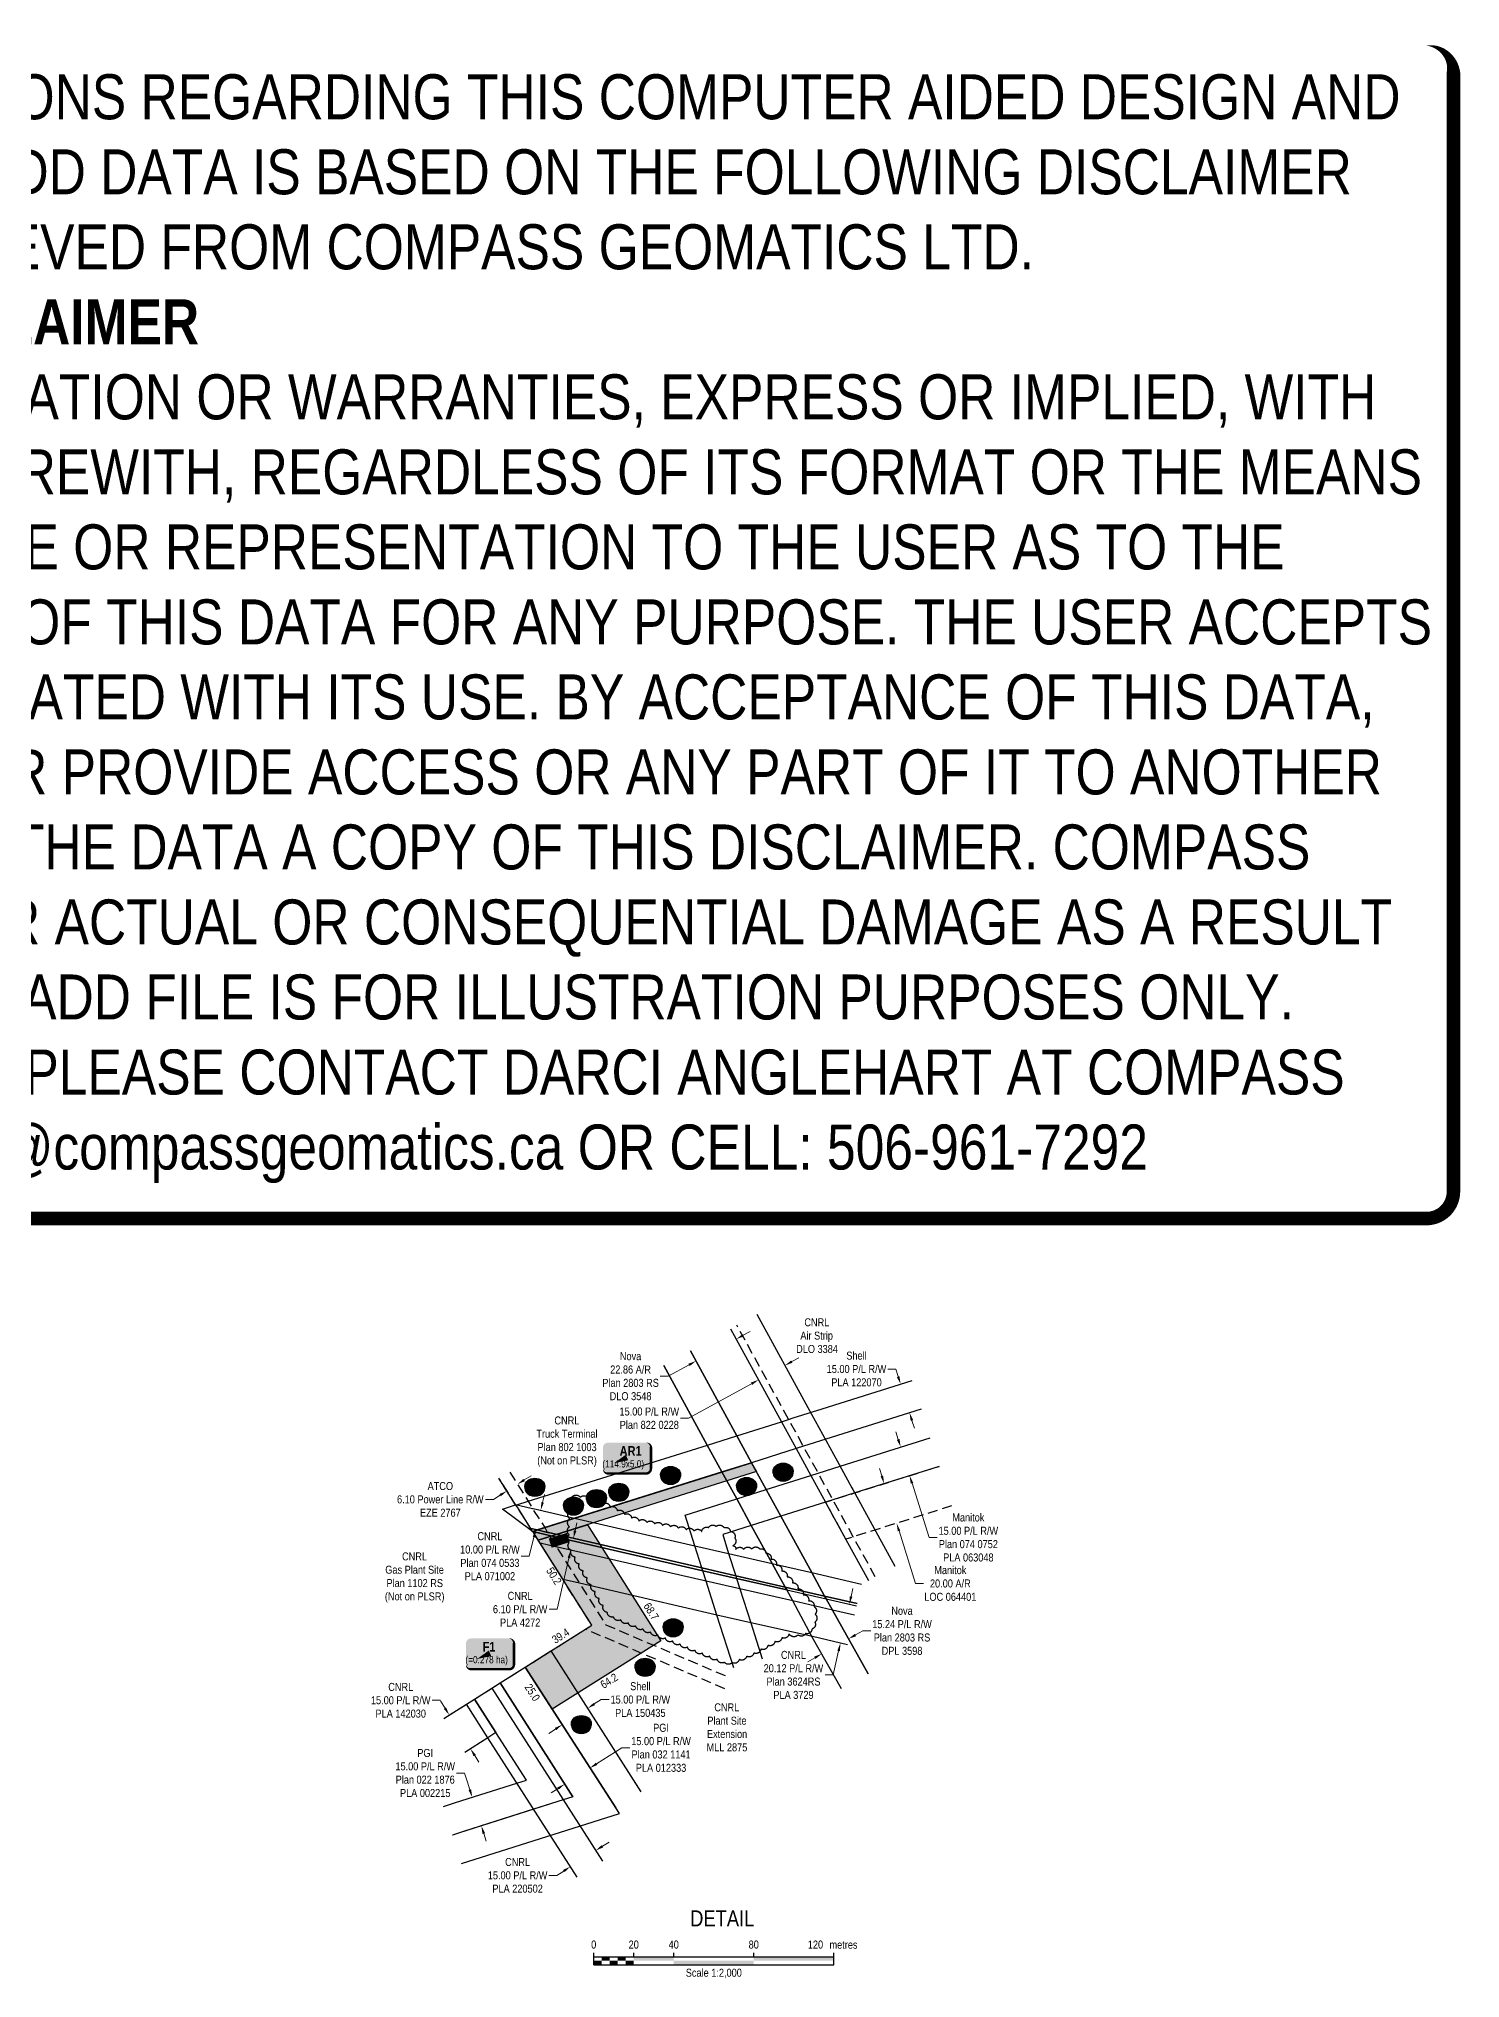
# Model space of a CAD drawing. Extents: x 392739 to 396293, y 6076770 to 6079693.
# Drawn here: x 394516 to 396293, y 6077268 to 6079693 of the extents above; entities that cross this region are included whole.
import ezdxf
from ezdxf.enums import TextEntityAlignment as Align

# ---------------------------------------------------------------- set-up
doc = ezdxf.new("R2010")
doc.units = 0
doc.header["$LTSCALE"] = 5
doc.header["$PDSIZE"] = 0.5
for name, pattern in [('0', [1, 1, 0]), ('foc-ACCESSROAD', [3.75, 2.5, -1.25]), ('foc-FLOWLINE', [3.75, 2.5, -1.25])]:
    doc.linetypes.add(name, pattern=pattern)
doc.layers.get('Defpoints').update_dxf_attribs({"color": 9})
for name, color, linetype in [('C-AR', 13, 'foc-ACCESSROAD'), ('C-RW', 13, 'Continuous'), ('C-WS', 13, 'foc-ACCESSROAD'), ('DETAIL-T', 7, 'Continuous'), ('F-AR', 190, 'foc-ACCESSROAD'), ('F-EZE', 190, 'foc-FLOWLINE'), ('F-RW', 190, 'Continuous'), ('P-CROSSINGS', 250, 'Continuous'), ('P-TEMP-BLOCKS', 250, 'Continuous'), ('P-WORKAREA', 113, 'Continuous'), ('P-WORKAREA-H', 111, 'Continuous'), ('P-WORKAREA-T', 113, 'Continuous'), ('T-BUSH', 110, '0')]:
    doc.layers.add(name, color=color, linetype=linetype)
for name, color, linetype, lineweight in [('C-AR-T', 13, 'Continuous', 9), ('C-RW-T', 13, 'Continuous', 9), ('C-WS-T', 13, 'Continuous', 9), ('F-AR-T', 190, 'Continuous', 9), ('F-EZE-T', 190, 'Continuous', 9), ('F-RW-T', 190, 'Continuous', 9)]:
    doc.layers.add(name, color=color, linetype=linetype, lineweight=lineweight)
doc.layers.add('DISCLAIMER', color=7, linetype='Continuous', plot=False)
doc.styles.add('80', font='ARIALN.TTF', dxfattribs={"height": 10})
doc.styles.add('80CG', font='ARIALN.TTF', dxfattribs={"height": 10})
doc.styles.add('80L', font='ARIALN.TTF', dxfattribs={"height": 10})
doc.styles.add('BOLD', font='ARIALNB.TTF')
doc.dimstyles.new('Compass 5 000', dxfattribs={"dimscale": 5, "dimtxt": 9, "dimasz": 2, "dimexe": 0.2, "dimexo": 0.0625, "dimgap": 0.5, "dimtad": 0, "dimtih": 1, "dimtoh": 1, "dimzin": 0, "dimdsep": 46, "dimtxsty": '80CG', "dimcen": 0.1, "dimse1": 1, "dimse2": 1, "dimclrd": 256, "dimclrt": 256, "dimaunit": 1, "dimadec": 4, "dimazin": 0, "dimtfac": 0.06, "dimtofl": 0, "dimtmove": 0, "dimatfit": 1, "dimfxl": 0.2, "dimtolj": 1, "dimtzin": 0, "dimlwd": -1, "dimarcsym": 0})

# ---------------------------------------------------------------- blocks, each defined once
blk = doc.blocks.new('*D77')
at = {"layer": 'Defpoints', "color": 0, "transparency": 16777216}
for p in [(395538.7, 6077915.1), (395604.4, 6077896.5), (395549.9, 6077879.4)]:
    blk.add_point(p, dxfattribs=at)
at = {"layer": 'F-RW-T', "transparency": 16777216}
for p, q in [((395590.2, 6077941.8), (395587.2, 6077951.3)), ((395607.4, 6077887), (395628.7, 6077819.2)), ((395628.7, 6077819.2), (395638.7, 6077819.2))]:
    blk.add_line(p, q, dxfattribs=at)
for points in [[(395591.8, 6077942.3), (395588.6, 6077941.3), (395593.2, 6077932.2)], [(395609, 6077887.5), (395605.8, 6077886.5), (395604.4, 6077896.5)]]:
    blk.add_solid(points, dxfattribs=at)
at = {"layer": 'F-RW-T', "transparency": 16777216, "insert": (395677.8, 6077819.2), "char_height": 10, "attachment_point": 5, "style": '80CG'}
blk.add_mtext('\\A1;Manitok\\P15.00 P/L R/W\\PPlan 074 0752\\PPLA 063048', dxfattribs=at)
blk = doc.blocks.new('*D78')
at = {"layer": 'Defpoints', "color": 0, "transparency": 16777216}
for p in [(395531.8, 6077873.7), (395588.2, 6077837), (395547.3, 6077824.2)]:
    blk.add_point(p, dxfattribs=at)
at = {"layer": 'F-AR-T', "transparency": 16777216}
for p, q in [((395569.6, 6077896.1), (395566.6, 6077905.6)), ((395591.2, 6077827.5), (395611.8, 6077761.7)), ((395611.8, 6077761.7), (395621.8, 6077761.7))]:
    blk.add_line(p, q, dxfattribs=at)
for points in [[(395571.2, 6077896.6), (395568.1, 6077895.6), (395572.6, 6077886.5)], [(395592.7, 6077828), (395589.6, 6077827), (395588.2, 6077837)]]:
    blk.add_solid(points, dxfattribs=at)
at = {"layer": 'F-AR-T', "transparency": 16777216, "insert": (395655.3, 6077761.7), "char_height": 10, "attachment_point": 5, "style": '80CG'}
blk.add_mtext('\\A1;Manitok\\P20.00 A/R\\PLOC 064401', dxfattribs=at)
blk = doc.blocks.new('*D79')
at = {"layer": 'C-RW-T', "transparency": 16777216}
for p, q in [((395145.7, 6077863.1), (395148.2, 6077872.8)), ((395134.8, 6077819.5), (395128.9, 6077795.8)), ((395128.9, 6077795.8), (395118.9, 6077795.8))]:
    blk.add_line(p, q, dxfattribs=at)
for points in [[(395144.1, 6077863.5), (395147.3, 6077862.7), (395143.3, 6077853.4)], [(395133.2, 6077819.9), (395136.4, 6077819.1), (395137.2, 6077829.2)]]:
    blk.add_solid(points, dxfattribs=at)
at = {"layer": 'Defpoints', "color": 0, "transparency": 16777216}
for p in [(395157.1, 6077849.9), (395137.2, 6077829.2), (395151, 6077825.7)]:
    blk.add_point(p, dxfattribs=at)
at = {"layer": 'C-RW-T', "transparency": 16777216, "insert": (395079.8, 6077795.8), "char_height": 10, "attachment_point": 5, "style": '80CG'}
blk.add_mtext('\\A1;CNRL\\P10.00 P/L R/W\\PPlan 074 0533\\PPLA 071002', dxfattribs=at)
blk = doc.blocks.new('*D80')
at = {"layer": 'C-RW-T', "transparency": 16777216}
for p, q in [((395186.3, 6077827.7), (395188.5, 6077837.5)), ((395178.5, 6077793.5), (395163.9, 6077729.6)), ((395163.9, 6077729.6), (395153.9, 6077729.6))]:
    blk.add_line(p, q, dxfattribs=at)
for points in [[(395184.7, 6077828.1), (395187.9, 6077827.4), (395184.1, 6077818)], [(395176.9, 6077793.9), (395180.1, 6077793.2), (395180.7, 6077803.3)]]:
    blk.add_solid(points, dxfattribs=at)
at = {"layer": 'Defpoints', "color": 0, "transparency": 16777216}
for p in [(395180.7, 6077803.3), (395241.8, 6077789.3), (395245.1, 6077804)]:
    blk.add_point(p, dxfattribs=at)
at = {"layer": 'C-RW-T', "transparency": 16777216, "insert": (395117.6, 6077729.6), "char_height": 10, "attachment_point": 5, "style": '80CG'}
blk.add_mtext('\\A1;CNRL\\P6.10 P/L R/W\\PPLA 4272', dxfattribs=at)
blk = doc.blocks.new('*D82')
at = {"layer": 'C-RW-T', "transparency": 16777216}
for p, q in [((395531.3, 6077745.6), (395533.5, 6077755.3)), ((395515.7, 6077677.5), (395508.8, 6077647.4)), ((395508.8, 6077647.4), (395498.8, 6077647.4))]:
    blk.add_line(p, q, dxfattribs=at)
for points in [[(395529.7, 6077745.9), (395532.9, 6077745.2), (395529.1, 6077735.8)], [(395514.1, 6077677.9), (395517.3, 6077677.1), (395517.9, 6077687.3)]]:
    blk.add_solid(points, dxfattribs=at)
at = {"layer": 'Defpoints', "color": 0, "transparency": 16777216}
for p in [(395518.3, 6077738.3), (395507.1, 6077689.7), (395517.9, 6077687.3)]:
    blk.add_point(p, dxfattribs=at)
at = {"layer": 'C-RW-T', "transparency": 16777216, "insert": (395459.2, 6077647.4), "char_height": 10, "attachment_point": 5, "style": '80CG'}
blk.add_mtext('\\A1;CNRL\\P20.12 P/L R/W\\PPlan 3624RS\\PPLA 3729', dxfattribs=at)
blk = doc.blocks.new('*D83')
at = {"layer": 'Defpoints', "color": 0, "transparency": 16777216}
for p in [(395101, 6077877.4), (395106.1, 6077869.5), (395119.3, 6077877.8)]:
    blk.add_point(p, dxfattribs=at)
at = {"layer": 'F-EZE-T', "transparency": 16777216}
for p, q in [((395122.7, 6077891.1), (395131.2, 6077896.4)), ((395084.1, 6077866.8), (395074.1, 6077866.8)), ((395092.6, 6077872.1), (395084.1, 6077866.8))]:
    blk.add_line(p, q, dxfattribs=at)
for points in [[(395121.8, 6077892.5), (395123.6, 6077889.7), (395114.2, 6077885.8)], [(395091.7, 6077873.5), (395093.5, 6077870.7), (395101, 6077877.4)]]:
    blk.add_solid(points, dxfattribs=at)
at = {"layer": 'F-EZE-T', "transparency": 16777216, "insert": (395017.8, 6077866.8), "char_height": 10, "attachment_point": 5, "style": '80CG'}
blk.add_mtext('\\A1;ATCO\\P6.10 Power Line R/W\\PEZE 2767', dxfattribs=at)
blk = doc.blocks.new('*U84')
h = blk.add_hatch(color=111)
edge = h.paths.add_edge_path()
edge.add_line((-24, -20), (24, -20))
edge.add_arc((24, -14), 6, 270, 360)
edge.add_line((30, -14), (30, 12.5))
edge.add_arc((24, 12.5), 6, 0, 90)
edge.add_line((24, 18.5), (-24, 18.5))
edge.add_arc((-24, 12.5), 6, 90, 180)
edge.add_line((-30, 12.5), (-30, -14))
edge.add_arc((-24, -14), 6, 180, 270)
at = {"color": 250, "flags": 128}
blk.add_lwpolyline([(-24, -20, 3, 3, 0), (24, -20, 3, 3, 0.414214), (30, -14, 3, 3, 0), (30, 12.5, 3, 0, 0.414214), (24, 18.5, 0, 0, 0), (-24, 18.5, 0, 0, 0.414214), (-30, 12.5, 0, 0, 0), (-30, -14, 0, 3, 0.414214)], format="xyseb", close=True, dxfattribs=at)
at = {"flags": 128}
blk.add_lwpolyline([(-16.3, -7.2, 0, 7.5, 0), (0, 0, 0, 0, 0)], format="xyseb", dxfattribs=at)
at = {"color": 250}
for tag, p, height, style in [('TEMP_AREA_W1_001', (-9.2, 2.2), 12, 'BOLD'), ('ENTER_TEXT_001', (-30.7, -12.5), 9, '80')]:
    blk.add_attdef(tag, p, '', height=height, dxfattribs=dict(at, style=style))
blk = doc.blocks.new('*D85')
at = {"layer": 'C-RW-T', "transparency": 16777216}
for p, q in [((395007.4, 6077615.7), (395017.4, 6077615.7)), ((395017.4, 6077615.7), (395018.3, 6077614.2)), ((395023.7, 6077605.8), (395018.3, 6077614.2)), ((395060.8, 6077546.7), (395066.1, 6077538.2))]:
    blk.add_line(p, q, dxfattribs=at)
for points in [[(395025.1, 6077606.7), (395022.3, 6077604.9), (395029, 6077597.3)], [(395062.2, 6077547.6), (395059.4, 6077545.8), (395055.5, 6077555.2)]]:
    blk.add_solid(points, dxfattribs=at)
at = {"layer": 'Defpoints', "color": 0, "transparency": 16777216}
for p in [(395029, 6077597.3), (395040.1, 6077604.3), (395066.6, 6077562.1)]:
    blk.add_point(p, dxfattribs=at)
at = {"layer": 'C-RW-T', "transparency": 16777216, "insert": (394968.3, 6077615.7), "char_height": 10, "attachment_point": 5, "style": '80CG'}
blk.add_mtext('\\A1;CNRL\\P15.00 P/L R/W\\PPLA 142030', dxfattribs=at)
blk = doc.blocks.new('*D86')
at = {"layer": 'C-AR-T', "transparency": 16777216}
for p, q in [((395220.4, 6077433.2), (395228.8, 6077438.6)), ((395172, 6077402.3), (395163.5, 6077396.9)), ((395163.5, 6077396.9), (395153.5, 6077396.9))]:
    blk.add_line(p, q, dxfattribs=at)
for points in [[(395219.5, 6077434.7), (395221.3, 6077431.8), (395212, 6077427.9)], [(395171.1, 6077403.7), (395172.9, 6077400.9), (395180.4, 6077407.7)]]:
    blk.add_solid(points, dxfattribs=at)
at = {"layer": 'Defpoints', "color": 0, "transparency": 16777216}
for p in [(395126.8, 6077561.1), (395095.2, 6077540.9), (395180.4, 6077407.7)]:
    blk.add_point(p, dxfattribs=at)
at = {"layer": 'C-AR-T', "transparency": 16777216, "insert": (395114.4, 6077396.9), "char_height": 10, "attachment_point": 5, "style": '80CG'}
blk.add_mtext('\\A1;CNRL\\P15.00 P/L R/W\\PPLA 220502', dxfattribs=at)
blk = doc.blocks.new('*D87')
at = {"layer": 'Defpoints', "color": 0, "transparency": 16777216}
for p in [(395160.2, 6077600.8), (395128.8, 6077580.7), (395173.3, 6077510.9)]:
    blk.add_point(p, dxfattribs=at)
at = {"layer": 'F-RW-T', "transparency": 16777216}
for p, q in [((395213.1, 6077536.3), (395244.6, 6077556.3)), ((395244.6, 6077556.3), (395254.6, 6077556.3)), ((395164.9, 6077505.5), (395156.4, 6077500.1))]:
    blk.add_line(p, q, dxfattribs=at)
for points in [[(395212.2, 6077537.7), (395214, 6077534.9), (395204.7, 6077530.9)], [(395164, 6077506.9), (395165.7, 6077504.1), (395173.3, 6077510.9)]]:
    blk.add_solid(points, dxfattribs=at)
at = {"layer": 'F-RW-T', "transparency": 16777216, "insert": (395293.7, 6077556.3), "char_height": 10, "attachment_point": 5, "style": '80CG'}
blk.add_mtext('\\A1;PGI\\P15.00 P/L R/W\\PPlan 032 1141\\PPLA 012333', dxfattribs=at)
blk = doc.blocks.new('*D88')
at = {"layer": 'Defpoints', "color": 0, "transparency": 16777216}
for p in [(395202.2, 6077605.3), (395170.2, 6077585.3), (395170.4, 6077584.9)]:
    blk.add_point(p, dxfattribs=at)
at = {"layer": 'F-RW-T', "transparency": 16777216}
for p, q in [((395210.3, 6077611.1), (395218.7, 6077616.6)), ((395218.7, 6077616.6), (395228.7, 6077616.6)), ((395161.8, 6077579.8), (395153.4, 6077574.4))]:
    blk.add_line(p, q, dxfattribs=at)
for points in [[(395209.4, 6077612.5), (395211.2, 6077609.7), (395201.9, 6077605.7)], [(395160.9, 6077581.2), (395162.7, 6077578.4), (395170.2, 6077585.3)]]:
    blk.add_solid(points, dxfattribs=at)
at = {"layer": 'F-RW-T', "transparency": 16777216, "insert": (395267.8, 6077616.6), "char_height": 10, "attachment_point": 5, "style": '80CG'}
blk.add_mtext('\\A1;Shell\\P15.00 P/L R/W\\PPLA 150435', dxfattribs=at)
blk = doc.blocks.new('*D89')
at = {"layer": 'Defpoints', "color": 0, "transparency": 16777216}
for p in [(395337.4, 6078039.8), (395404.7, 6078036.1), (395354.5, 6078008.6)]:
    blk.add_point(p, dxfattribs=at)
at = {"layer": 'F-AR-T', "transparency": 16777216}
for p, q in [((395396.4, 6078072), (395405.2, 6078076.8)), ((395328.7, 6078035), (395302.7, 6078020.8)), ((395302.7, 6078020.8), (395292.7, 6078020.8))]:
    blk.add_line(p, q, dxfattribs=at)
for points in [[(395395.6, 6078073.5), (395397.2, 6078070.6), (395387.7, 6078067.2)], [(395327.9, 6078036.4), (395329.5, 6078033.5), (395337.4, 6078039.8)]]:
    blk.add_solid(points, dxfattribs=at)
at = {"layer": 'F-AR-T', "transparency": 16777216, "insert": (395255.6, 6078020.8), "char_height": 10, "attachment_point": 5, "style": '80CG'}
blk.add_mtext('\\A1;Nova\\P22.86 A/R\\PPlan 2803 RS\\PDLO 3548', dxfattribs=at)
blk = doc.blocks.new('*D90')
at = {"layer": 'Defpoints', "color": 0, "transparency": 16777216}
for p in [(395095.3, 6077506.5), (395057.7, 6077494.5), (395106.7, 6077470.7)]:
    blk.add_point(p, dxfattribs=at)
at = {"layer": 'F-RW-T', "transparency": 16777216}
for p, q in [((395038, 6077524.8), (395048, 6077524.8)), ((395048, 6077524.8), (395051.6, 6077513.5)), ((395054.7, 6077504), (395051.6, 6077513.5)), ((395072.1, 6077449.2), (395075.2, 6077439.7))]:
    blk.add_line(p, q, dxfattribs=at)
for points in [[(395056.3, 6077504.5), (395053.1, 6077503.5), (395057.7, 6077494.5)], [(395073.7, 6077449.7), (395070.5, 6077448.7), (395069.1, 6077458.7)]]:
    blk.add_solid(points, dxfattribs=at)
at = {"layer": 'F-RW-T', "transparency": 16777216, "insert": (394998.9, 6077524.8), "char_height": 10, "attachment_point": 5, "style": '80CG'}
blk.add_mtext('\\A1;\\A1;PGI\\P15.00 P/L R/W\\PPlan 022 1876\\PPLA 002215', dxfattribs=at)
blk = doc.blocks.new('Well_proximity')
h = blk.add_hatch(color=191)
h.dxf.hatch_style = 1
edge = h.paths.add_edge_path()
edge.add_ellipse((0, 0), major_axis=(-12.5, 0), ratio=0.816297, start_angle=0, end_angle=360)
h = blk.add_hatch(color=250)
h.dxf.hatch_style = 1
edge = h.paths.add_edge_path()
edge.add_ellipse((0, -2), major_axis=(-12.5, 0), ratio=0.816297, start_angle=0, end_angle=180)
edge.add_line((12.5, -2), (12.5, 0))
edge.add_ellipse((0, 0), major_axis=(-12.5, 0), ratio=0.816297, start_angle=0, end_angle=180, ccw=False)
edge.add_line((-12.5, 0), (-12.5, -2))
at = {"color": 250}
blk.add_ellipse((0, 0), major_axis=(-12.5, 0), ratio=0.816297, dxfattribs=at)
blk.add_ellipse((0, -2), major_axis=(-12.5, 0), ratio=0.816297, start_param=0, end_param=3.141593, dxfattribs=at)
at = {"color": 250, "style": '80L'}
blk.add_attdef('CROSSING', text='', height=9, dxfattribs=at).set_placement((0.1, 0), align=Align.MIDDLE_CENTER)
blk = doc.blocks.new('*D94')
at = {"layer": 'Defpoints', "color": 0, "transparency": 16777216}
for p in [(395526.8, 6077694.8), (395528, 6077692.5), (395493.3, 6077676)]:
    blk.add_point(p, dxfattribs=at)
at = {"layer": 'F-RW-T', "transparency": 16777216}
for p, q in [((395536.8, 6077697.4), (395545.8, 6077702.5)), ((395545.8, 6077702.5), (395555.8, 6077702.5)), ((395485.9, 6077668.9), (395477.2, 6077664))]:
    blk.add_line(p, q, dxfattribs=at)
for points in [[(395535.9, 6077698.8), (395537.6, 6077695.9), (395528, 6077692.5)], [(395485.1, 6077670.3), (395486.7, 6077667.4), (395494.6, 6077673.8)]]:
    blk.add_solid(points, dxfattribs=at)
at = {"layer": 'F-RW-T', "transparency": 16777216, "insert": (395594.9, 6077702.5), "char_height": 10, "attachment_point": 5, "style": '80CG'}
blk.add_mtext('\\A1;Nova\\P15.24 P/L R/W\\PPlan 2803 RS\\PDPL 3598', dxfattribs=at)
blk = doc.blocks.new('*D95')
at = {"layer": 'Defpoints', "color": 0, "transparency": 16777216}
for p in [(395593.1, 6078010.8), (395596.9, 6078012), (395608.1, 6077976.2)]:
    blk.add_point(p, dxfattribs=at)
at = {"layer": 'F-RW-T', "transparency": 16777216}
for p, q in [((395587.1, 6078029.8), (395577.1, 6078029.8)), ((395590.1, 6078020.3), (395587.1, 6078029.8)), ((395607.3, 6077965.5), (395610.3, 6077955.9))]:
    blk.add_line(p, q, dxfattribs=at)
for points in [[(395591.7, 6078020.8), (395588.5, 6078019.8), (395593.1, 6078010.8)], [(395608.9, 6077966), (395605.7, 6077965), (395604.3, 6077975)]]:
    blk.add_solid(points, dxfattribs=at)
at = {"layer": 'F-RW-T', "transparency": 16777216, "insert": (395538, 6078029.8), "char_height": 10, "attachment_point": 5, "style": '80CG'}
blk.add_mtext('\\A1;Shell\\P15.00 P/L R/W\\PPLA 122070', dxfattribs=at)
blk = doc.blocks.new('*D96')
at = {"layer": 'C-RW-T', "transparency": 16777216}
for p, q in [((395457.2, 6078039.1), (395466, 6078043.9)), ((395406.8, 6078011.4), (395328.1, 6077968.3)), ((395328.1, 6077968.3), (395318.1, 6077968.3))]:
    blk.add_line(p, q, dxfattribs=at)
for points in [[(395456.4, 6078040.5), (395458, 6078037.6), (395448.5, 6078034.3)], [(395406, 6078012.9), (395407.6, 6078010), (395415.6, 6078016.3)]]:
    blk.add_solid(points, dxfattribs=at)
at = {"layer": 'Defpoints', "color": 0, "transparency": 16777216}
for p in [(395415.6, 6078016.3), (395420.4, 6078007.5), (395453.3, 6078025.5)]:
    blk.add_point(p, dxfattribs=at)
at = {"layer": 'C-RW-T', "transparency": 16777216, "insert": (395279, 6077968.3), "char_height": 10, "attachment_point": 5, "style": '80CG'}
blk.add_mtext('\\A1;15.00 P/L R/W\\PPlan 822 0228', dxfattribs=at)
blk = doc.blocks.new('*U102')
at = {"color": 0}
for p, q in [((-150, 0), (-150, 15)), ((-150, 10), (150.2, 10)), ((-150, 0), (150.2, 0)), ((-100, 10), (-100, 15)), ((-50, 10), (-50, 15)), ((50, 10), (50, 15)), ((150.2, 0), (150.2, 15))]:
    blk.add_line(p, q, dxfattribs=at)
for points in [[(-150, 5), (-140, 5), (-150, 0), (-140, 0)], [(-140, 10), (-130, 10), (-140, 5), (-130, 5)], [(-130, 5), (-120, 5), (-130, 0), (-120, 0)], [(-120, 10), (-110, 10), (-120, 5), (-110, 5)], [(-110, 5), (-100, 5), (-110, 0), (-100, 0)], [(-100, 10), (-50, 10), (-100, 5), (-50, 5)], [(-50, 5), (50, 5), (-50, 0), (50, 0)], [(50, 10), (150.2, 10), (50, 5), (150.2, 5)]]:
    blk.add_solid(points, dxfattribs=at)
at = {"color": 0, "style": '80'}
blk.add_text('metres', height=10, dxfattribs=at).set_placement((162.2, 20), align=Align.CENTER)
at = {"color": 0, "char_height": 10, "style": '80'}
for s, insert, attachment_point in [('0', (-150, 30.2), 2), ('20', (-100, 30.2), 2), ('40', (-50, 30.2), 2), ('80', (50, 30.2), 2), ('120', (136.7, 30.2), 3), ('Scale 1:2,000', (0.1, -5), 2)]:
    blk.add_mtext(s, dxfattribs=dict(at, insert=insert, attachment_point=attachment_point))
blk = doc.blocks.new('Disclaimer_Legal')
at = {"layer": 'DISCLAIMER', "color": 254, "flags": 128}
blk.add_lwpolyline([(-3612.9, -1104.6, 37.5, 37.5, 0), (4096.1, -1104.6, 37.5, 37.5, 0.414214), (4171.1, -1029.6, 37.5, 37.5, 0), (4171.1, 2078.7, 37.5, 0, 0.414214), (4096.1, 2153.7, 0, 0, 0), (-3612.9, 2153.7, 0, 0, 0.414214), (-3687.9, 2078.7, 0, 0, 0), (-3687.9, -1029.6, 0, 37.5, 0.414214)], format="xyseb", close=True, dxfattribs=at)
at = {"layer": 'DISCLAIMER', "color": 254, "insert": (241.6, 533.9), "char_height": 125, "width": 7717.568, "attachment_point": 5, "style": '80'}
blk.add_mtext('NOTICE TO THE CORPORATION, PERSON &/OR PERSONS REGARDING THIS COMPUTER AIDED DESIGN AND DRAFTING (CADD) FILES. ACCEPTANCE OF THE CADD DATA IS BASED ON THE FOLLOWING DISCLAIMER WHICH COVERS ALL CADD DATA RECIEVED FROM COMPASS GEOMATICS LTD.\\P{\\fArial Narrow|b1|i0|c0|p34;DISCLAIMER}\\PCOMPASS GEOMATICS LTD. MAKES NO REPRESENTATION OR WARRANTIES, EXPRESS OR IMPLIED, WITH RESPECT TO THE REUSE OF THE DATA PROVIDED HEREWITH, REGARDLESS OF ITS FORMAT OR THE MEANS OF ITS TRANSMISSION. THERE IS NO GUARANTEE OR REPRESENTATION TO THE USER AS TO THE ACCURACY, CURRENCY, SUITABILITY OR RELIABILITY OF THIS DATA FOR ANY PURPOSE. THE USER ACCEPTS THE DATA "AS IS", AND ASSUMES ALL RISKS ASSOCIATED WITH ITS USE. BY ACCEPTANCE OF THIS DATA, THE USER AGREES NOT TO TRANSMIT THIS DATA OR PROVIDE ACCESS OR ANY PART OF IT TO ANOTHER PARTY UNLESS THE USER SHALL INCLUDE WITH THE DATA A COPY OF THIS DISCLAIMER. COMPASS GEOMATICS LTD. ASSUMES NO RESPONSIBILITY FOR ACTUAL OR CONSEQUENTIAL DAMAGE AS A RESULT OF ANY USER\'S RELIANCE ON THIS DATA. THIS CADD FILE IS FOR ILLUSTRATION PURPOSES ONLY.\\PIF YOU REQUIRE MORE ACCURATE INFORMATION, PLEASE CONTACT DARCI ANGLEHART AT COMPASS GEOMATICS LTD. VIA EMAIL: darci.anglehart@compassgeomatics.ca OR CELL: 506-961-7292', dxfattribs=at)

msp = doc.modelspace()

# ---------------------------------------------------------------- hatches: boundary and pattern name
at = {"layer": 'P-WORKAREA-H'}
h = msp.add_hatch(color=256, dxfattribs=at)
h.dxf.hatch_style = 1
h.paths.add_polyline_path([(395140.291, 6077815.811), (395134.222, 6077825.446), (395133.128, 6077826.655), (395406.951, 6077912.723), (395412.953, 6077901.738)])
h = msp.add_hatch(color=256, dxfattribs=at)
h.dxf.hatch_style = 1
h.paths.add_polyline_path([(395123.847, 6077657.106), (395207.204, 6077709.595), (395140.291, 6077815.811), (395201.901, 6077835.227), (395293.374, 6077690.023), (395157.708, 6077604.596)])

# ---------------------------------------------------------------- linework, layer by layer
at = {"layer": 'C-AR', "flags": 128}
msp.add_lwpolyline([(395561.427, 6077770.108), (395533.951, 6077820.019), (395508.422, 6077866.396), (395490.027, 6077899.811), (395471.582, 6077933.316), (395453.139, 6077966.823), (395388.394, 6078084.432)], dxfattribs=at)
at = {"layer": 'C-RW', "flags": 128}
for points in [[(395296.981, 6078034.181), (395351.452, 6077934.788), (395369.843, 6077901.232), (395388.312, 6077867.543), (395406.452, 6077834.108), (395432.677, 6077786.633), (395448.719, 6077757.329), (395450.738, 6077753.638), (395388.024, 6077768.079), (395345.954, 6077777.747), (395154.112, 6077821.838), (395135.255, 6077826.178), (395133.128, 6077826.655), (395133.128, 6077826.655), (395130.812, 6077830.315), (395114.114, 6077857.053), (395111.907, 6077860.233), (395091.016, 6077893.356)], [(395538.751, 6077736.745), (395498.098, 6077746.04), (395448.719, 6077757.329), (395387.147, 6077771.405), (395344.884, 6077781.117), (395152.82, 6077825.26), (395151.791, 6077825.518), (395138.989, 6077828.711), (395130.812, 6077830.315), (395114.114, 6077857.053), (395111.907, 6077860.233), (395113.337, 6077859.994), (395117.007, 6077859.152), (395132.863, 6077855.512), (395133.831, 6077855.289), (395185.584, 6077843.404), (395336.084, 6077808.845), (395378.115, 6077799.192), (395432.677, 6077786.633), (395482.085, 6077775.309), (395544.32, 6077761.048)], [(395535.425, 6077722.231), (395507.84, 6077728.559), (395458.336, 6077739.865), (395392.223, 6077754.966), (395350.133, 6077764.581), (395164.361, 6077807.011), (395163.319, 6077807.247), (395142.486, 6077811.964), (395134.222, 6077825.446), (395133.128, 6077826.655), (395130.812, 6077830.315), (395138.989, 6077828.711), (395151.791, 6077825.518), (395152.82, 6077825.26), (395344.884, 6077781.117), (395387.147, 6077771.405), (395448.719, 6077757.329), (395498.098, 6077746.04), (395538.751, 6077736.745)], [(395526.938, 6077685.193), (395483.028, 6077695.271), (395405.851, 6077712.405), (395363.583, 6077722.212), (395191.836, 6077762.054), (395171.384, 6077766.539), (395148.234, 6077802.921), (395142.486, 6077811.964), (395134.222, 6077825.446), (395133.128, 6077826.655), (395154.112, 6077821.838), (395345.954, 6077777.747), (395388.024, 6077768.079), (395450.738, 6077753.638), (395500.102, 6077742.378), (395538.083, 6077733.831)], [(395022.222, 6077593.049), (395050.524, 6077610.835), (395060.374, 6077617.013), (395087.299, 6077575.308), (395077.308, 6077568.953), (395048.388, 6077550.558)], [(395188.695, 6077394.677), (395077.308, 6077568.953), (395050.517, 6077610.854), (395060.368, 6077617.038), (395082.217, 6077630.847), (395220.462, 6077414.595)]]:
    msp.add_lwpolyline(points, dxfattribs=at)
at = {"layer": 'C-RW-T'}
msp.add_line((395183.381, 6077495.054), (395032.897, 6077447.297), dxfattribs=at)
at = {"layer": 'C-WS', "flags": 128}
for points in [[(395022.219, 6077593.054), (395060.368, 6077617.038), (395092.596, 6077637.443), (395123.847, 6077657.106), (395156.07, 6077677.461), (395199.273, 6077704.514), (395207.204, 6077709.595), (395174.49, 6077760.947), (395171.384, 6077766.539), (395142.486, 6077811.964), (395134.222, 6077825.446), (395133.128, 6077826.655), (395114.114, 6077857.053), (395111.877, 6077860.331), (395091.04, 6077893.37)], [(395022.222, 6077593.049), (395050.524, 6077610.835), (395060.374, 6077617.013), (395082.223, 6077630.832), (395092.509, 6077637.35), (395123.847, 6077657.106), (395156.07, 6077677.461), (395199.273, 6077704.514), (395200.09, 6077705.026), (395207.204, 6077709.595), (395174.49, 6077760.947), (395171.384, 6077766.539), (395148.234, 6077802.921), (395142.486, 6077811.964), (395134.222, 6077825.446), (395133.128, 6077826.655), (395130.812, 6077830.315), (395114.114, 6077857.053), (395111.907, 6077860.233), (395091.016, 6077893.356)]]:
    msp.add_lwpolyline(points, dxfattribs=at)
at = {"layer": 'F-AR', "linetype": 'Continuous', "flags": 128}
for points in [[(395380.598, 6078080.146), (395444.271, 6077963.884), (395462.644, 6077930.333), (395480.914, 6077896.857), (395499.249, 6077863.508), (395500.241, 6077861.594), (395524.734, 6077816.87), (395552.881, 6077765.403)], [(395413.448, 6078098.204), (395477.149, 6077981.891), (395495.536, 6077948.314), (395513.79, 6077914.867), (395532.322, 6077881.161), (395533.328, 6077879.219), (395557.613, 6077834.876), (395585.77, 6077783.39)], [(395552.457, 6077648.886), (395507.84, 6077728.559), (395500.102, 6077742.378), (395498.098, 6077746.04), (395482.085, 6077775.309), (395443.518, 6077845.845), (395425.181, 6077879.36), (395406.951, 6077912.723), (395388.59, 6077946.28), (395330.425, 6078052.566)]]:
    msp.add_lwpolyline(points, dxfattribs=at)
at = {"layer": 'F-AR', "flags": 128}
msp.add_lwpolyline([(395656.908, 6077858.601), (395533.951, 6077820.019), (395524.81, 6077816.994), (395500.302, 6077861.694), (395499.295, 6077863.539), (395508.422, 6077866.396), (395536.045, 6077875.028), (395641.376, 6077908.1)], dxfattribs=at)
at = {"layer": 'F-EZE', "flags": 128}
for points in [[(395373.287, 6077630.166), (395199.273, 6077704.514), (395200.09, 6077705.026), (395207.204, 6077709.595), (395174.49, 6077760.947), (395171.384, 6077766.539), (395148.234, 6077802.921), (395142.486, 6077811.964), (395134.222, 6077825.446), (395133.128, 6077826.655), (395130.812, 6077830.315), (395114.114, 6077857.053), (395111.907, 6077860.233), (395091.016, 6077893.356)], [(395104.648, 6077900.861), (395127.695, 6077864.509), (395132.863, 6077855.512), (395148.414, 6077831.72), (395151.791, 6077825.518), (395154.112, 6077821.838), (395163.319, 6077807.247), (395191.836, 6077762.054), (395224.663, 6077710.034), (395379.281, 6077644.194)]]:
    msp.add_lwpolyline(points, dxfattribs=at)
at = {"layer": 'F-RW', "flags": 128}
for points in [[(395519.22, 6077630.009), (395482.792, 6077694.793), (395458.229, 6077739.889), (395450.738, 6077753.638), (395448.719, 6077757.329), (395432.677, 6077786.633), (395406.452, 6077834.108), (395388.312, 6077867.543), (395369.843, 6077901.232), (395351.452, 6077934.788), (395296.981, 6078034.181)], [(395330.425, 6078052.566), (395388.59, 6077946.28), (395406.951, 6077912.723), (395425.181, 6077879.36), (395443.518, 6077845.845), (395482.085, 6077775.309), (395498.098, 6077746.04), (395500.102, 6077742.378), (395507.84, 6077728.559), (395552.457, 6077648.886)], [(395618.945, 6077979.583), (395506.425, 6077944.27), (395471.582, 6077933.316), (395462.644, 6077930.333), (395406.951, 6077912.723), (395369.956, 6077901.267), (395185.584, 6077843.404), (395148.414, 6077831.72), (395138.989, 6077828.711), (395133.128, 6077826.655), (395095.625, 6077854.426), (395111.907, 6077860.233), (395113.337, 6077859.994), (395127.695, 6077864.509), (395351.569, 6077934.825), (395388.59, 6077946.28), (395444.271, 6077963.884), (395453.139, 6077966.823), (395458.773, 6077968.593), (395495.181, 6077980.039), (395607.722, 6078015.35)], [(395384.472, 6077656.346), (395363.583, 6077722.212), (395350.133, 6077764.581), (395345.954, 6077777.747), (395344.884, 6077781.117), (395336.084, 6077808.845), (395323.886, 6077847.273), (395388.312, 6077867.543), (395425.181, 6077879.36), (395480.914, 6077896.857), (395490.027, 6077899.811), (395517.669, 6077908.502), (395630.153, 6077943.866)], [(395641.376, 6077908.1), (395536.045, 6077875.028), (395508.422, 6077866.396), (395499.249, 6077863.508), (395443.518, 6077845.845), (395406.452, 6077834.108), (395370.934, 6077822.793), (395378.115, 6077799.192), (395387.147, 6077771.405), (395388.024, 6077768.079), (395392.223, 6077754.966), (395405.851, 6077712.405), (395420.196, 6077667.676)], [(395044.236, 6077411.567), (395241.762, 6077474.253), (395123.847, 6077657.106), (395156.07, 6077677.461), (395268.58, 6077501.42)], [(395183.381, 6077495.054), (395092.509, 6077637.35), (395123.847, 6077657.106), (395237.183, 6077481.353)], [(395021.572, 6077482.977), (395036.892, 6077487.816), (395113.543, 6077512.26), (395125.542, 6077516.087), (395087.299, 6077575.308), (395060.375, 6077617.013), (395082.215, 6077630.859), (395092.596, 6077637.443), (395183.381, 6077495.054)], [(395183.381, 6077495.054), (395171.448, 6077491.266), (395134.461, 6077479.53), (395047.976, 6077452.083), (395032.897, 6077447.297)]]:
    msp.add_lwpolyline(points, dxfattribs=at)
at = {"layer": 'P-WORKAREA'}
for points in [[(395140.291, 6077815.811), (395134.222, 6077825.446), (395133.128, 6077826.655), (395406.951, 6077912.723), (395412.953, 6077901.738)], [(395123.847, 6077657.106), (395207.204, 6077709.595), (395140.291, 6077815.811), (395201.901, 6077835.227), (395293.374, 6077690.023), (395157.708, 6077604.596)]]:
    msp.add_lwpolyline(points, close=True, dxfattribs=at)
at = {"layer": 'T-BUSH', "flags": 128}
msp.add_lwpolyline([(395453.61, 6077698.856, -0.52056705), (395444.833, 6077694.071, -0.52056705), (395436.057, 6077689.286, -0.52056705), (395427.28, 6077684.501, -0.52056705), (395418.503, 6077679.716, -0.52056705), (395409.727, 6077674.931, -0.52056705), (395400.625, 6077670.812, -0.52056705), (395391.457, 6077666.828, -0.52056705), (395382.289, 6077662.843, -0.52056705), (395373.071, 6077663.35, -0.52056705), (395363.818, 6077667.132, -0.52056705), (395354.565, 6077670.914, -0.52056705), (395345.311, 6077674.696, -0.52056705), (395336.058, 6077678.477, -0.52056705), (395326.805, 6077682.259, -0.52056705), (395317.551, 6077686.041, -0.52056705), (395308.298, 6077689.823, -0.52056705), (395299.045, 6077693.605, -0.52056705), (395289.791, 6077697.387, -0.52056705), (395280.538, 6077701.169, -0.52056705), (395271.285, 6077704.951, -0.52056705), (395262.031, 6077708.732, -0.52056705), (395252.778, 6077712.514, -0.52056705), (395243.525, 6077716.296, -0.52056705), (395234.272, 6077720.078, -0.52056705), (395226.543, 6077725.612, -0.52056705), (395221.517, 6077734.253, -0.52056705), (395216.491, 6077742.894, -0.52056705), (395211.464, 6077751.535, -0.52056705), (395206.438, 6077760.176, -0.52056705), (395201.412, 6077768.817, -0.52056705), (395196.386, 6077777.458, -0.52056705), (395191.36, 6077786.099, -0.52056705), (395186.334, 6077794.739, -0.52056705), (395181.308, 6077803.38, -0.52056705), (395178.712, 6077812.637, -0.52056705), (395179.018, 6077822.628, -0.52056705), (395179.324, 6077832.62, -0.52056705), (395179.63, 6077842.612, -0.52056705), (395179.936, 6077852.603, -0.52056705), (395180.242, 6077862.595, -0.52056705), (395182.743, 6077870.122, -0.52056705), (395192.703, 6077869.275, -0.52056705), (395202.663, 6077868.428, -0.52056705), (395212.206, 6077866.096, -0.52056705), (395221.148, 6077861.627, -0.52056705), (395230.09, 6077857.158, -0.52056705), (395239.032, 6077852.689, -0.52056705), (395247.973, 6077848.22, -0.52056705), (395256.915, 6077843.751, -0.52056705), (395266.055, 6077839.877, -0.52056705), (395275.889, 6077838.082, -0.52056705), (395285.723, 6077836.287, -0.52056705), (395295.557, 6077834.492, -0.52056705), (395305.391, 6077832.697, -0.52056705), (395315.224, 6077830.902, -0.52056705), (395325.058, 6077829.107, -0.52056705), (395334.892, 6077827.312, -0.52056705), (395344.541, 6077826.601, -0.52056705), (395353.221, 6077831.558, -0.52056705), (395362.51, 6077833.015, -0.52056705), (395372.355, 6077831.278, -0.52056705), (395380.378, 6077826.753, -0.52056705), (395385.924, 6077818.437, -0.52056705), (395383.228, 6077808.866, -0.52056705), (395387.041, 6077804.34, -0.52056705), (395397.035, 6077804.532, -0.52056705), (395407.03, 6077804.725, -0.52056705), (395417.024, 6077804.917, -0.52056705), (395424.623, 6077799.578, -0.52056705), (395431.319, 6077792.156, -0.52056705), (395438.015, 6077784.734, -0.52056705), (395444.711, 6077777.312, -0.52056705), (395451.407, 6077769.89, -0.52056705), (395458.104, 6077762.467, -0.52056705), (395464.8, 6077755.045, -0.52056705), (395471.496, 6077747.623, -0.52056705), (395478.192, 6077740.201, -0.52056705), (395484.888, 6077732.779, -0.52056705), (395486.153, 6077723.348, -0.52056705), (395485.897, 6077713.355, -0.52056705), (395482.407, 6077705.071, -0.52056705), (395474.294, 6077699.232, -0.52056705), (395465.104, 6077697.531, -0.52056705)], format="xyb", close=True, dxfattribs=at)

# ---------------------------------------------------------------- block references
at = {"layer": 'Defpoints', "color": 3, "xscale": 0.45, "yscale": 0.45, "zscale": 0.45}
msp.add_blockref('Disclaimer_Legal', (394407.176, 6078714.942), dxfattribs=at)
at = {"layer": 'DETAIL-T'}
msp.add_blockref('*U102', (395359.552, 6077285.201), dxfattribs=at)
at = {"layer": 'P-CROSSINGS', "xscale": 0.999632, "yscale": 0.999632, "zscale": 0.999632}
for p, values in [((395305.618, 6077897.93), {'CROSSING': 'X3'}), ((395446.284, 6077901.973), {'CROSSING': 'X1'}), ((395135.887, 6077883.134), {'CROSSING': 'X7'}), ((395240.846, 6077876.822), {'CROSSING': 'X4'}), ((395400.608, 6077884.119), {'CROSSING': 'X2'}), ((395184.289, 6077859.537), {'CROSSING': 'X6'}), ((395212.965, 6077868.879), {'CROSSING': 'X5'}), ((395308.858, 6077707.504), {'CROSSING': 'X8'}), ((395273.726, 6077658.133), {'CROSSING': 'X9'}), ((395194.059, 6077586.425), {'CROSSING': 'X10'})]:
    msp.add_blockref('Well_proximity', p, dxfattribs=at).add_auto_attribs(values)
at = {"layer": 'P-TEMP-BLOCKS', "xscale": 0.999632, "yscale": 0.999632, "zscale": 0.999632}
for p, values in [((395251.115, 6077919.231), {'TEMP_AREA_W1_001': 'AR1', 'ENTER_TEXT_001': '(114.9x5.0)'}), ((395079.898, 6077674.517), {'TEMP_AREA_W1_001': 'F1', 'ENTER_TEXT_001': '(=0.278 ha)'})]:
    msp.add_blockref('*U84', p, dxfattribs=at).add_auto_attribs(values)

# ---------------------------------------------------------------- texts
at = {"layer": 'C-WS-T', "insert": (394936.75, 6077800.633), "char_height": 10, "attachment_point": 1, "rotation": 359.962752, "style": '80L'}
msp.add_mtext_dynamic_manual_height_columns('\\pi33.23659;CNRL\\P\\pi12.28161;Gas Plant Site\\P\\pi13.72773;Plan 1102 RS\\P\\pi11.78707;(Not on PLSR)', width=96.671, gutter_width=50, heights=[0], dxfattribs=at)
at = {"layer": 'C-WS-T', "insert": (395349.017, 6077611.946), "char_height": 10, "attachment_point": 1, "rotation": 359.962752, "style": '80L', "bg_fill": 2}
msp.add_mtext_dynamic_manual_height_columns('\\pi11.29144;CNRL\\P\\pi2.56019;Plant Site \\P\\pi2.08953;Extension\\P\\pi1.57793;MLL 2875', width=52.78069, gutter_width=50, heights=[0], dxfattribs=at)
at = {"layer": 'DETAIL-T', "insert": (395370.211, 6077343.149), "char_height": 20, "width": 223.85802, "attachment_point": 5, "style": '80CG'}
msp.add_mtext('DETAIL', dxfattribs=at)
at = {"layer": 'P-WORKAREA-T', "style": '80L'}
for s, rotation, p in [('50.2', 302.1713, (395159.881, 6077771.146)), ('68.7', 302.2094, (395281.408, 6077726.834)), ('39.4', 32.1981, (395168.246, 6077696.294)), ('64.2', 32.1981, (395228.684, 6077640.007)), ('25.0', 302.8164, (395132.897, 6077625.549))]:
    msp.add_text(s, height=9.9963, rotation=rotation, dxfattribs=at).set_placement(p, align=Align.MIDDLE)
at = {"layer": 'P-WORKAREA-T', "insert": (395164.969, 6077820.446), "char_height": 9.9963, "width": 21.8723, "attachment_point": 2, "rotation": 17.449, "style": '80L', "bg_fill": 1, "box_fill_scale": 1.1, "bg_fill_color": 111, "bg_fill_transparency": 0}
msp.add_mtext('25.8', dxfattribs=at)

# ---------------------------------------------------------------- dimensions: what is measured, and where the dimension line sits
at = {"layer": 'C-AR-T', "color": 5}
dim = msp.add_linear_dim(base=(395180.384, 6077407.681), p1=(395126.805, 6077561.1), p2=(395095.227, 6077540.917), angle=212.584461, text='CNRL\\P15.00 P/L R/W\\PPLA 220502', dimstyle='Compass 5 000', dxfattribs=at)
dim.commit()
dim.dimension.update_dxf_attribs({"geometry": '*D86', "text_midpoint": (395114.446, 6077396.91), "dimtype": 161})
at = {"layer": 'C-RW-T', "color": 5}
for base, p1, p2, angle, text, picture, middle in [((395137.221, 6077829.167), (395157.091, 6077849.948), (395151.02, 6077825.711), 255.937888, 'CNRL\\P10.00 P/L R/W\\PPlan 074 0533\\PPLA 071002', '*D79', (395079.785, 6077795.828)), ((395180.735, 6077803.271), (395245.117, 6077804.047), (395241.757, 6077789.334), 257.134345, 'CNRL\\P6.10 P/L R/W\\PPLA 4272', '*D80', (395117.607, 6077729.637)), ((395517.926, 6077687.262), (395518.273, 6077738.289), (395507.13, 6077689.74), 257.07359, 'CNRL\\P20.12 P/L R/W\\PPlan 3624RS\\PPLA 3729', '*D82', (395459.227, 6077647.35))]:
    dim = msp.add_linear_dim(base=base, p1=p1, p2=p2, angle=angle, text=text, dimstyle='Compass 5 000', dxfattribs=at)
    dim.commit()
    dim.dimension.update_dxf_attribs({"geometry": picture, "text_midpoint": middle, "dimtype": 161})
dim = msp.add_linear_dim(base=(395028.989, 6077597.302), p1=(395066.609, 6077562.148), p2=(395040.121, 6077604.298), angle=122.146052, text='CNRL\\P15.00 P/L R/W\\PPLA 142030', dimstyle='Compass 5 000', override={"dimtmove": 1}, dxfattribs=at)
dim.commit()
dim.dimension.update_dxf_attribs({"geometry": '*D85', "text_midpoint": (395004.067, 6077615.711), "dimtype": 161})
at = {"layer": 'F-AR-T', "color": 5}
dim = msp.add_linear_dim(base=(395588.163, 6077837.03), p1=(395531.816, 6077873.706), p2=(395547.344, 6077824.221), angle=287.420981, text='Manitok\\P20.00 A/R\\PLOC 064401', dimstyle='Compass 5 000', dxfattribs=at)
dim.commit()
dim.dimension.update_dxf_attribs({"geometry": '*D78', "text_midpoint": (395655.327, 6077761.656), "dimtype": 161})
at = {"layer": 'F-RW-T', "color": 5}
for base, p1, p2, angle, text, picture, middle in [((395604.419, 6077896.496), (395538.675, 6077915.106), (395549.894, 6077879.376), 287.431426, 'Manitok\\P15.00 P/L R/W\\PPlan 074 0752\\PPLA 063048', '*D77', (395677.766, 6077819.226)), ((395528.038, 6077692.49), (395493.333, 6077676.047), (395526.763, 6077694.768), 29.249278, 'Nova\\P15.24 P/L R/W\\PPlan 2803 RS\\PDPL 3598', '*D94', (395594.92, 6077702.456)), ((395170.181, 6077585.255), (395202.171, 6077605.328), (395170.434, 6077584.862), 212.816353, 'Shell\\P15.00 P/L R/W\\PPLA 150435', '*D88', (395267.812, 6077616.56)), ((395173.286, 6077510.887), (395160.184, 6077600.758), (395128.76, 6077580.722), 212.520901, 'PGI\\P15.00 P/L R/W\\PPlan 032 1141\\PPLA 012333', '*D87', (395293.675, 6077556.349))]:
    dim = msp.add_linear_dim(base=base, p1=p1, p2=p2, angle=angle, text=text, dimstyle='Compass 5 000', dxfattribs=at)
    dim.commit()
    dim.dimension.update_dxf_attribs({"geometry": picture, "text_midpoint": middle, "dimtype": 161})
dim = msp.add_linear_dim(base=(395057.705, 6077494.453), p1=(395106.739, 6077470.732), p2=(395095.346, 6077506.457), angle=107.688069, text='\\A1;PGI\\P15.00 P/L R/W\\PPlan 022 1876\\PPLA 002215', dimstyle='Compass 5 000', override={"dimtmove": 1}, dxfattribs=at)
dim.commit()
dim.dimension.update_dxf_attribs({"geometry": '*D90', "text_midpoint": (395004.333, 6077524.782), "dimtype": 161})

# ---------------------------------------------------------------- next in the draw order: texts
at = {"layer": 'C-AR-T', "insert": (395460.168, 6078093.218), "char_height": 10, "attachment_point": 1, "style": '80L', "bg_fill": 3, "box_fill_scale": 1.1, "bg_fill_color": 256, "bg_fill_transparency": 0}
msp.add_mtext_dynamic_manual_height_columns('\\pi12.67981;CNRL\\P\\pi7.6457;Air Strip \\P\\pi2.37967;DLO 3384', width=55.55744, gutter_width=50, heights=[0], dxfattribs=at)
at = {"layer": 'C-WS-T', "insert": (395137.734, 6077970.59), "char_height": 10, "attachment_point": 1, "rotation": 359.962752, "style": '80L', "bg_fill": 3, "box_fill_scale": 1.1, "bg_fill_color": 256, "bg_fill_transparency": 0}
msp.add_mtext_dynamic_manual_height_columns('\\pi22.72735;CNRL\\P\\pi0.19325;Truck Terminal\\P\\pi1.59161;Plan 802 1003\\P\\pi1.27783;(Not on PLSR)', width=75.65252, gutter_width=50, heights=[0], dxfattribs=at)

# ---------------------------------------------------------------- next in the draw order: dimensions: what is measured, and where the dimension line sits
at = {"layer": 'C-RW-T', "color": 5}
dim = msp.add_linear_dim(base=(395415.591, 6078016.251), p1=(395453.26, 6078025.51), p2=(395420.382, 6078007.503), angle=208.708383, text='15.00 P/L R/W\\PPlan 822 0228', dimstyle='Compass 5 000', dxfattribs=at)
dim.commit()
dim.dimension.update_dxf_attribs({"geometry": '*D96', "text_midpoint": (395278.996, 6077968.325), "dimtype": 161})
at = {"layer": 'F-AR-T', "color": 5}
dim = msp.add_linear_dim(base=(395337.437, 6078039.753), p1=(395404.715, 6078036.11), p2=(395354.476, 6078008.617), angle=208.689471, text='Nova\\P22.86 A/R\\PPlan 2803 RS\\PDLO 3548', dimstyle='Compass 5 000', dxfattribs=at)
dim.commit()
dim.dimension.update_dxf_attribs({"geometry": '*D89', "text_midpoint": (395255.634, 6078020.766), "dimtype": 161})
at = {"layer": 'F-EZE-T', "color": 5}
dim = msp.add_aligned_dim(p1=(395119.267, 6077877.802), p2=(395106.074, 6077869.481), distance=-9.421, text='ATCO\\P6.10 Power Line R/W\\PEZE 2767', dimstyle='Compass 5 000', dxfattribs=at)
dim.commit()
dim.dimension.update_dxf_attribs({"geometry": '*D83', "text_midpoint": (395017.768, 6077866.78)})
at = {"layer": 'F-RW-T', "color": 5}
dim = msp.add_aligned_dim(p1=(395608.118, 6077976.185), p2=(395596.896, 6078011.953), distance=3.966, text='Shell\\P15.00 P/L R/W\\PPLA 122070', dimstyle='Compass 5 000', dxfattribs=at)
dim.commit()
dim.dimension.update_dxf_attribs({"geometry": '*D95', "text_midpoint": (395538.039, 6078029.849)})

doc.saveas('drawing.dxf')
